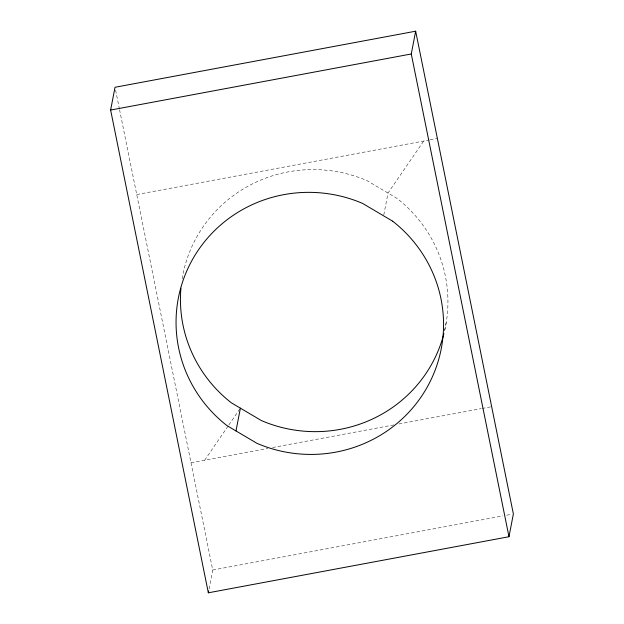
<?xml version="1.0" encoding="UTF-8"?>
<svg xmlns="http://www.w3.org/2000/svg" width="624" height="624" viewBox="0 0 624 624"><rect width="100%" height="100%" fill="white"/><g stroke="black" fill="none" stroke-linecap="round" stroke-linejoin="round"><path stroke-width="0.47" stroke-dasharray="3.12 2.34" d="M209.063 589.001L212.722 570.024L119.629 110.058M383.799 214.89L388.003 193.066L423.712 141.024M444.538 331.001L446.55 320.557M204.672 460.2L228.298 425.779M228.844 424.975L239.834 408.962M136.726 194.555L429.179 140.01M430.092 139.838L437.377 138.481M191.006 462.751L267.813 448.422M272.594 447.533L394.079 424.874M398.869 423.977L481.135 408.634M482.095 408.455L490.698 406.848M212.722 570.024L502.835 515.915M506.665 515.198L511.454 514.309M115.596 90.121L119.434 109.114M182.13 278.803A133.856 130.931 10.9 0 1 367.068 180.679L397.067 198.424A133.856 130.931 10.9 0 1 444.592 330.814"/><path stroke-width="0.94" d="M110.627 110.05L115.019 87.274L415.662 31.2L513.373 513.95L508.981 536.726L208.338 592.8L110.627 110.05L411.278 53.976L415.662 31.2M235.997 430.934L240.388 408.166M208.338 592.8L208.697 590.905M411.278 53.976L508.981 536.726M443.914 333.598A133.856 130.931 10.9 0 1 261.316 420.545L231.325 402.8A133.856 130.931 10.9 0 1 180.944 288.194M392.675 221.2L362.684 203.455A133.856 130.931 10.9 0 0 194.899 255.395A133.856 130.931 10.9 0 0 226.933 425.576L256.932 443.321A133.856 130.931 10.9 0 0 424.71 391.381A133.856 130.931 10.9 0 0 392.675 221.2"/></g></svg>
